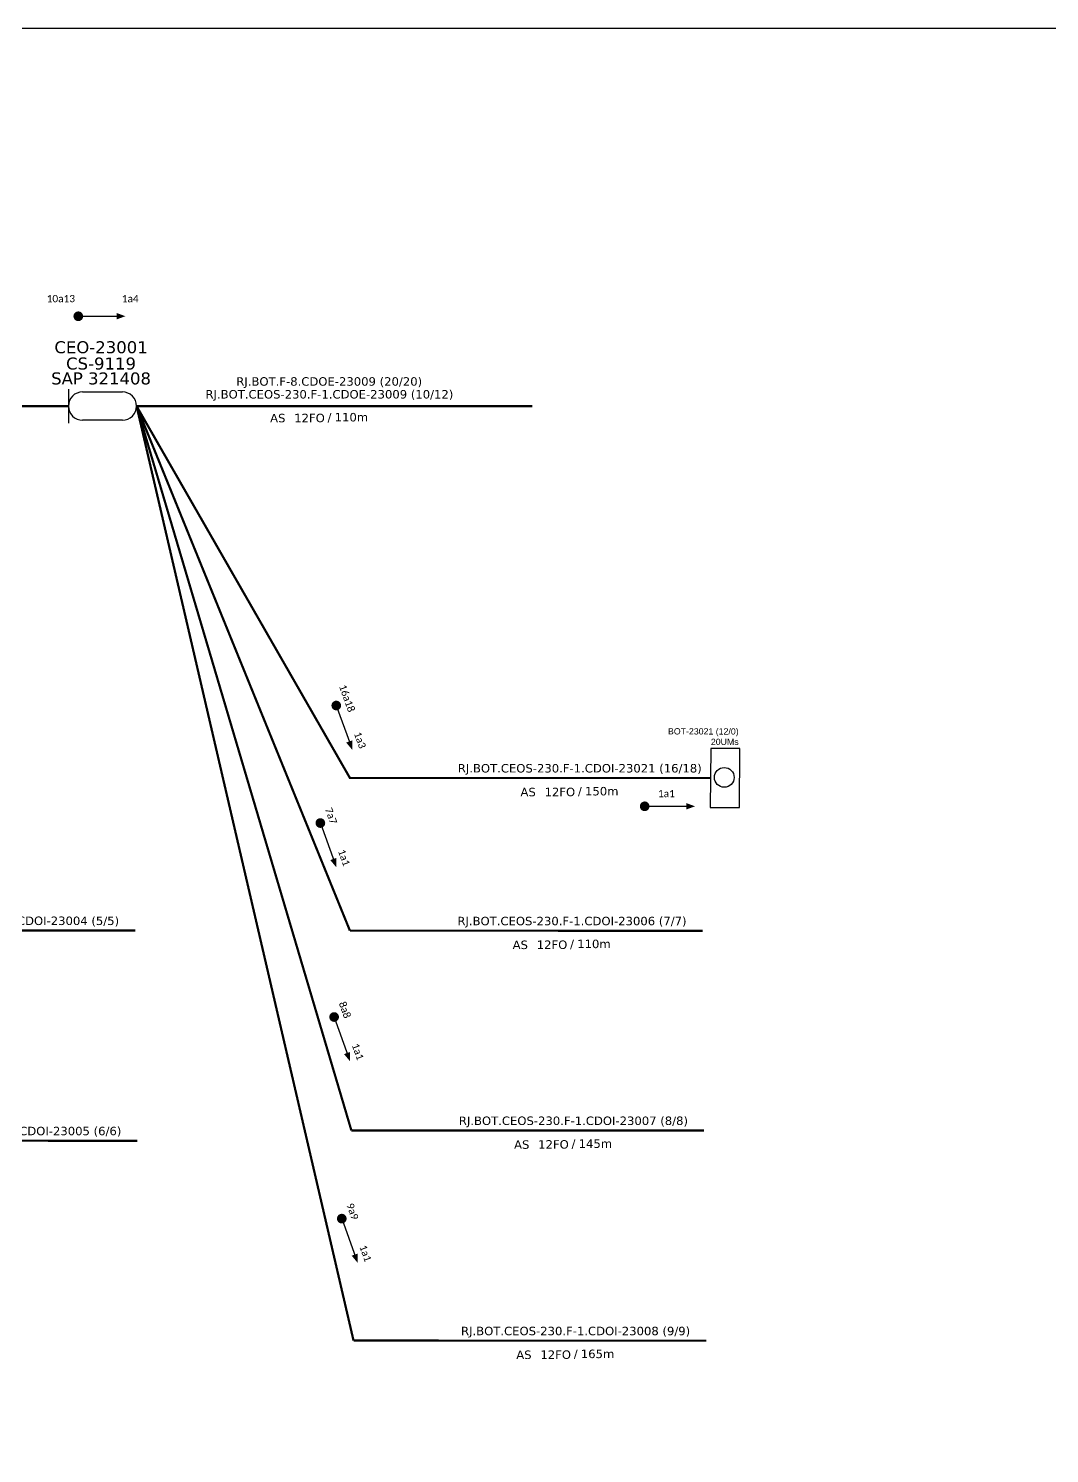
# Model space of a CAD drawing. Extents: x -89 to 749, y 705 to 1299.
# Drawn here: x 260.6 to 471.6, y 1004.4 to 1299 of the extents above; entities that cross this region are included whole.
import ezdxf
from ezdxf.enums import TextEntityAlignment as Align

# ---------------------------------------------------------------- set-up
doc = ezdxf.new("R2010")
doc.units = 0
for name, color, linetype in [('20.5-CEO', 1, 'Continuous'), ('CAP a instalar', 1, 'Continuous'), ('Meio Fio', 7, 'Continuous'), ('SETA', 7, 'Continuous')]:
    doc.layers.add(name, color=color, linetype=linetype)
doc.layers.add('40.1-ETIQUETAS', color=1, linetype='Continuous', lineweight=20)
doc.styles.add('ARIAL', font='arial.ttf')
doc.styles.add('siredit', font='verdana.ttf')
doc.styles.get("Standard").update_dxf_attribs({"font": 'arial.ttf'})
doc.linetypes.add('FENCELINE1', pattern='A,0.25,-0.1,[133,ltypeshp.shx,S=0.1,R=0,X=-0.1,Y=0],-0.1,1', length=1.45)

msp = doc.modelspace()

# ---------------------------------------------------------------- linework, layer by layer
msp.add_lwpolyline([(-89.32, 705.02), (749.25, 705.02), (749.25, 1299.02), (-89.32, 1299.02), (-89.32, 705.02)])
at = {"const_width": 1}
for points in [[(270.37, 1239.52, 1), (271.37, 1239.52, 1)], [(324.03, 1159.5, 1), (324.36, 1158.56, 1)], [(387.44, 1138.19, 1), (388.44, 1138.19, 1)], [(320.73, 1135.2, 1), (321.07, 1134.26, 1)], [(323.58, 1095.09, 1), (323.92, 1094.15, 1)], [(325.16, 1053.4, 1), (325.5, 1052.46, 1)]]:
    msp.add_lwpolyline(points, format="xyb", close=True, dxfattribs=at)
at = {"color": 1}
msp.add_lwpolyline([(401.51, 1137.94), (407.56, 1137.91), (407.63, 1150.12), (401.58, 1150.15)], close=True, dxfattribs=at)
at = {"layer": '20.5-CEO', "color": 5}
for p, q in [((271.75, 1223.88), (279.98, 1223.88)), ((279.98, 1218.02), (271.75, 1218.02))]:
    msp.add_line(p, q, dxfattribs=at)
msp.add_lwpolyline([(268.82, 1224.48), (268.82, 1217.41)], dxfattribs=at)
for centre, start, end in [((271.75, 1220.95), 90, 270), ((279.98, 1220.95), 270, 90)]:
    msp.add_arc(centre, 2.93, start, end, dxfattribs=at)
at = {"layer": 'CAP a instalar', "color": 5, "linetype": 'FENCELINE1', "ltscale": 7, "const_width": 0.467}
msp.add_lwpolyline([(187, 1220.97), (268.82, 1220.95)], dxfattribs=at)
at = {"layer": 'CAP a instalar', "color": 7, "linetype": 'FENCELINE1', "ltscale": 7, "const_width": 0.467}
for points in [[(282.91, 1220.95), (327.01, 1112.48)], [(282.91, 1220.95), (327.31, 1071.18)], [(282.91, 1220.95), (327.76, 1027.71)], [(282.91, 1220.95), (364.73, 1220.92)], [(209.73, 1112.53), (282.65, 1112.51)], [(327.01, 1112.48), (399.93, 1112.46)], [(327.31, 1071.18), (400.23, 1071.16)], [(210.18, 1069.06), (283.1, 1069.04)], [(327.76, 1027.71), (400.68, 1027.69)]]:
    msp.add_lwpolyline(points, dxfattribs=at)
at = {"layer": 'CAP a instalar', "color": 1, "linetype": 'FENCELINE1', "ltscale": 7, "const_width": 0.467}
msp.add_lwpolyline([(282.91, 1220.95), (327.01, 1144.05), (401.54, 1144.05)], dxfattribs=at)
at = {"layer": 'Meio Fio', "color": 1}
msp.add_circle((404.39, 1144.17), 2.04, dxfattribs=at)
at = {"layer": 'SETA'}
for points in [[(270.87, 1239.52), (279.47, 1239.52)], [(324.2, 1159.03), (327.1, 1150.94)], [(387.94, 1138.19), (396.53, 1138.19)], [(320.9, 1134.73), (323.8, 1126.64)], [(323.75, 1094.62), (326.65, 1086.53)], [(325.33, 1052.93), (328.23, 1044.84)]]:
    msp.add_lwpolyline(points, dxfattribs=at)
for points in [[(278.78, 1240.2), (280.61, 1239.53), (278.78, 1238.87)], [(327.5, 1151.82), (327.49, 1149.87), (326.25, 1151.37)], [(396.53, 1138.86), (398.37, 1138.19), (396.53, 1137.53)], [(324.21, 1127.52), (324.2, 1125.57), (322.95, 1127.07)], [(327.06, 1087.4), (327.05, 1085.45), (325.8, 1086.95)], [(328.64, 1045.72), (328.63, 1043.77), (327.38, 1045.27)]]:
    msp.add_solid(points, dxfattribs=at)

# ---------------------------------------------------------------- texts
at = {"char_height": 1.5, "width": 25.3588, "attachment_point": 5}
for s, insert in [('\\C7;\\fCalibri|b0|i0|c0|p34;10a13', (267.26, 1243.16)), ('\\C7;\\fCalibri|b0|i0|c0|p34;1a4', (281.6, 1243.16)), ('\\C7;\\fCalibri|b0|i0|c0|p34;1a1', (392.43, 1140.82))]:
    msp.add_mtext(s, dxfattribs=dict(at, insert=insert))
at = {"char_height": 1.5, "width": 25.3588, "attachment_point": 5, "rotation": 289.7143}
for s, insert in [('\\C7;\\fCalibri|b0|i0|c0|p34;16a18', (326.42, 1160.52)), ('\\C7;\\fCalibri|b0|i0|c0|p34;1a3', (329.1, 1151.87)), ('\\C7;\\fCalibri|b0|i0|c0|p34;7a7', (323.12, 1136.22)), ('\\C7;\\fCalibri|b0|i0|c0|p34;1a1', (325.8, 1127.57)), ('\\C7;\\fCalibri|b0|i0|c0|p34;8a8', (325.97, 1096.1)), ('\\C7;\\fCalibri|b0|i0|c0|p34;1a1', (328.65, 1087.45)), ('\\C7;\\fCalibri|b0|i0|c0|p34;9a9', (327.55, 1054.41)), ('\\C7;\\fCalibri|b0|i0|c0|p34;1a1', (330.23, 1045.76))]:
    msp.add_mtext(s, dxfattribs=dict(at, insert=insert))
at = {"color": 1, "insert": (407.37, 1154.33), "char_height": 1.2982, "width": 21.0663, "attachment_point": 3, "rotation": 359.9363, "style": 'ARIAL'}
msp.add_mtext('BOT-23021 (12/0)\\P20UMs', dxfattribs=at)
at = {"layer": '20.5-CEO', "color": 7, "style": 'siredit'}
for s, p in [('CEO-23001', (275.57, 1234.36)), ('CS-9119', (275.57, 1230.99)), ('SAP 321408', (275.57, 1227.91))]:
    msp.add_text(s, height=2.484, rotation=360, dxfattribs=at).set_placement(p, align=Align.TOP_CENTER)
at = {"layer": '40.1-ETIQUETAS', "color": 7, "style": 'siredit'}
for s, p in [('RJ.BOT.F-8.CDOE-23009 (20/20)', (322.73, 1226.04)), ('RJ.BOT.CEOS-230.F-1.CDOE-23009 (10/12)', (322.77, 1223.39)), ('RJ.BOT.CEOS-230.F-1.CDOI-23004 (5/5)', (255.62, 1114.52)), ('RJ.BOT.CEOS-230.F-1.CDOI-23006 (7/7)', (372.91, 1114.47)), ('RJ.BOT.CEOS-230.F-1.CDOI-23007 (8/8)', (373.21, 1073.17)), ('RJ.BOT.CEOS-230.F-1.CDOI-23005 (6/6)', (256.08, 1071.05)), ('RJ.BOT.CEOS-230.F-1.CDOI-23008 (9/9)', (373.66, 1029.7))]:
    msp.add_text(s, height=1.7496, dxfattribs=at).set_placement(p, align=Align.MIDDLE_CENTER)
for s, p in [('AS', (313.68, 1218.47)), ('12FO', (321.82, 1218.49)), ('/', (323.2, 1218.65)), ('12FO', (371.95, 1109.57)), ('/', (373.33, 1109.74)), ('12FO', (372.25, 1068.28)), ('/', (373.63, 1068.44)), ('12FO', (372.71, 1024.81)), ('/', (374.09, 1024.97))]:
    msp.add_text(s, height=1.75, dxfattribs=at).set_placement(p, align=Align.MIDDLE_RIGHT)
for s, p in [('110m', (323.86, 1218.65)), ('110m', (373.99, 1109.74)), ('145m', (374.29, 1068.44)), ('165m', (374.74, 1024.97))]:
    msp.add_text(s, height=1.75, dxfattribs=at).set_placement(p, align=Align.MIDDLE_LEFT)
at = {"layer": '40.1-ETIQUETAS', "color": 1, "style": 'siredit'}
msp.add_text('RJ.BOT.CEOS-230.F-1.CDOI-23021 (16/18)', height=1.7496, dxfattribs=at).set_placement((374.52, 1146.06), align=Align.MIDDLE_CENTER)
for s, p in [('AS', (365.43, 1141.14)), ('12FO', (373.57, 1141.16)), ('/', (374.95, 1141.32))]:
    msp.add_text(s, height=1.75, dxfattribs=at).set_placement(p, align=Align.MIDDLE_RIGHT)
msp.add_text('150m', height=1.75, dxfattribs=at).set_placement((375.61, 1141.32), align=Align.MIDDLE_LEFT)
at = {"layer": '40.1-ETIQUETAS', "color": 252, "style": 'siredit'}
for p in [(363.81, 1109.55), (364.11, 1068.25), (364.56, 1024.78)]:
    msp.add_text('AS', height=1.75, dxfattribs=at).set_placement(p, align=Align.MIDDLE_RIGHT)

doc.saveas('drawing.dxf')
